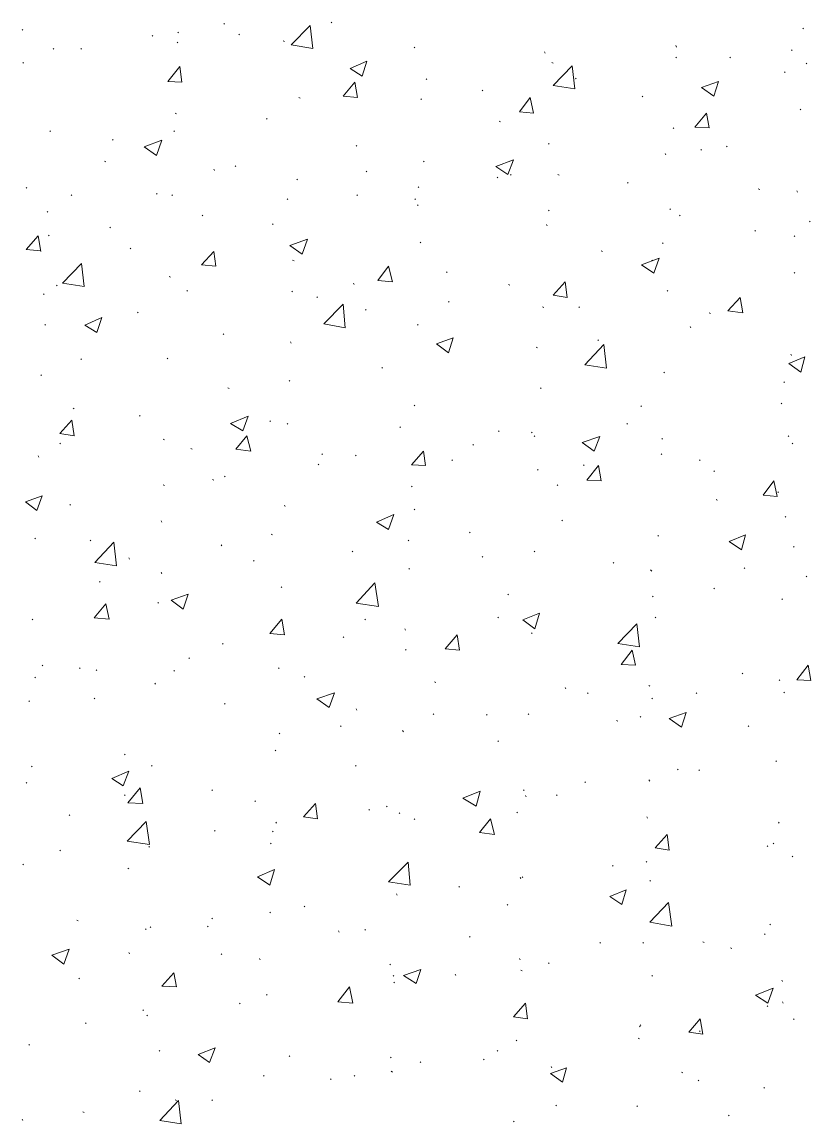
# Model space of a CAD drawing. Header units: millimetres. Extents: x 2928 to 3112, y 1220 to 1280.
# Drawn here: x 2951.34 to 2953.288, y 1247.495 to 1250.217 of the extents above; entities that cross this region are included whole.
import ezdxf

# ---------------------------------------------------------------- set-up
doc = ezdxf.new("R2010")
doc.units = ezdxf.units.MM

msp = doc.modelspace()

# ---------------------------------------------------------------- linework, layer by layer
at = {"color": 92, "linetype": 'Continuous', "lineweight": 13, "true_color": 0x00b800}
for points in [[(2952.1048, 1250.21542), (2952.10314, 1250.21708), (2952.10314, 1250.21708)], [(2951.34146, 1250.19708), (2951.33979, 1250.19875), (2951.33979, 1250.19875)], [(2951.72647, 1250.19042), (2951.7248, 1250.19208), (2951.7248, 1250.19208)], [(2951.8398, 1250.21208), (2951.83813, 1250.21375), (2951.83813, 1250.21375)], [(2952.0048, 1250.16041), (2952.05147, 1250.20875), (2952.05147, 1250.20875)], [(2952.05814, 1250.15208), (2952.05147, 1250.20875), (2952.05147, 1250.20875)], [(2953.26982, 1250.20042), (2953.26815, 1250.20208), (2953.26815, 1250.20208)], [(2951.66313, 1250.18208), (2951.66147, 1250.18375), (2951.66147, 1250.18375)], [(2951.7248, 1250.16542), (2951.72313, 1250.16708), (2951.72313, 1250.16708)], [(2951.87647, 1250.18542), (2951.8748, 1250.18708), (2951.8748, 1250.18708)], [(2951.98814, 1250.16875), (2951.9848, 1250.17042), (2951.9848, 1250.17042)], [(2951.41813, 1250.15041), (2951.41646, 1250.15208), (2951.41646, 1250.15208)], [(2951.48646, 1250.15041), (2951.4848, 1250.15208), (2951.4848, 1250.15208)], [(2952.0048, 1250.16041), (2952.05814, 1250.15208), (2952.05814, 1250.15208)], [(2952.30981, 1250.15375), (2952.30814, 1250.15541), (2952.30814, 1250.15541)], [(2952.63148, 1250.14041), (2952.62981, 1250.14375), (2952.62981, 1250.14375)], [(2952.95648, 1250.15541), (2952.95482, 1250.15875), (2952.95482, 1250.15875)], [(2953.24149, 1250.14708), (2953.23982, 1250.14875), (2953.23982, 1250.14875)], [(2951.34313, 1250.11541), (2951.34146, 1250.11708), (2951.34146, 1250.11708)], [(2951.6998, 1250.07041), (2951.7298, 1250.10708), (2951.7298, 1250.10708)], [(2951.7348, 1250.06875), (2951.7298, 1250.10708), (2951.7298, 1250.10708)], [(2952.14981, 1250.10208), (2952.19147, 1250.12041), (2952.19147, 1250.12041)], [(2952.17981, 1250.08375), (2952.19147, 1250.12041), (2952.19147, 1250.12041)], [(2952.65148, 1250.11541), (2952.64815, 1250.11708), (2952.64815, 1250.11708)], [(2952.65148, 1250.06041), (2952.69815, 1250.10875), (2952.69815, 1250.10875)], [(2952.70481, 1250.05208), (2952.69815, 1250.10875), (2952.69815, 1250.10875)], [(2952.95648, 1250.12875), (2952.95482, 1250.13041), (2952.95482, 1250.13041)], [(2953.08982, 1250.12875), (2953.08815, 1250.13041), (2953.08815, 1250.13041)], [(2953.27815, 1250.11375), (2953.27649, 1250.11541), (2953.27649, 1250.11541)], [(2952.14981, 1250.10208), (2952.17981, 1250.08375), (2952.17981, 1250.08375)], [(2953.22482, 1250.09208), (2953.22315, 1250.09375), (2953.22315, 1250.09375)], [(2951.6998, 1250.07041), (2951.7348, 1250.06875), (2951.7348, 1250.06875)], [(2952.13314, 1250.03375), (2952.16147, 1250.06875), (2952.16147, 1250.06875)], [(2952.16814, 1250.03041), (2952.16147, 1250.06875), (2952.16147, 1250.06875)], [(2952.33981, 1250.07541), (2952.33814, 1250.07708), (2952.33814, 1250.07708)], [(2952.65148, 1250.06041), (2952.70481, 1250.05208), (2952.70481, 1250.05208)], [(2952.70815, 1250.07708), (2952.70648, 1250.07875), (2952.70648, 1250.07875)], [(2953.01815, 1250.05541), (2953.05982, 1250.07041), (2953.05982, 1250.07041)], [(2953.01815, 1250.05541), (2953.04815, 1250.03375), (2953.04815, 1250.03375)], [(2953.04815, 1250.03375), (2953.05982, 1250.07041), (2953.05982, 1250.07041)], [(2952.02647, 1250.02875), (2952.02314, 1250.03041), (2952.02314, 1250.03041)], [(2952.13314, 1250.03375), (2952.16814, 1250.03041), (2952.16814, 1250.03041)], [(2952.32647, 1250.02541), (2952.32481, 1250.02708), (2952.32481, 1250.02708)], [(2952.47814, 1250.04708), (2952.47648, 1250.04875), (2952.47648, 1250.04875)], [(2952.56814, 1249.99541), (2952.59481, 1250.03041), (2952.59481, 1250.03041)], [(2952.60315, 1249.99208), (2952.59481, 1250.03041), (2952.59481, 1250.03041)], [(2952.87315, 1250.03208), (2952.87148, 1250.03375), (2952.87148, 1250.03375)], [(2953.26315, 1250.00041), (2953.26149, 1250.00208), (2953.26149, 1250.00208)], [(2951.72147, 1249.99041), (2951.71813, 1249.99208), (2951.71813, 1249.99208)], [(2951.9448, 1249.97708), (2951.94314, 1249.97875), (2951.94314, 1249.97875)], [(2952.52148, 1249.97041), (2952.51814, 1249.97208), (2952.51814, 1249.97208)], [(2952.56814, 1249.99541), (2952.60315, 1249.99208), (2952.60315, 1249.99208)], [(2953.00148, 1249.95708), (2953.02982, 1249.99208), (2953.02982, 1249.99208)], [(2953.03648, 1249.95541), (2953.02982, 1249.99208), (2953.02982, 1249.99208)], [(2951.40979, 1249.94708), (2951.40813, 1249.94875), (2951.40813, 1249.94875)], [(2951.71647, 1249.94708), (2951.7148, 1249.94875), (2951.7148, 1249.94875)], [(2952.94982, 1249.95375), (2952.94815, 1249.95541), (2952.94815, 1249.95541)], [(2953.00148, 1249.95708), (2953.03648, 1249.95541), (2953.03648, 1249.95541)], [(2951.5648, 1249.92541), (2951.56313, 1249.92708), (2951.56313, 1249.92708)], [(2951.64146, 1249.90874), (2951.6848, 1249.92541), (2951.6848, 1249.92541)], [(2951.67147, 1249.88708), (2951.6848, 1249.92541), (2951.6848, 1249.92541)], [(2952.64148, 1249.91541), (2952.63981, 1249.91708), (2952.63981, 1249.91708)], [(2951.64146, 1249.90874), (2951.67147, 1249.88708), (2951.67147, 1249.88708)], [(2952.16647, 1249.91041), (2952.16481, 1249.91208), (2952.16481, 1249.91208)], [(2952.92982, 1249.88874), (2952.92815, 1249.89208), (2952.92815, 1249.89208)], [(2953.01815, 1249.90041), (2953.01648, 1249.90208), (2953.01648, 1249.90208)], [(2953.08149, 1249.90874), (2953.07982, 1249.91041), (2953.07982, 1249.91041)], [(2951.54646, 1249.87208), (2951.54313, 1249.87374), (2951.54313, 1249.87374)], [(2951.86813, 1249.86041), (2951.86647, 1249.86208), (2951.86647, 1249.86208)], [(2952.33314, 1249.87208), (2952.33147, 1249.87374), (2952.33147, 1249.87374)], [(2952.50981, 1249.86041), (2952.55314, 1249.87708), (2952.55314, 1249.87708)], [(2952.53981, 1249.84041), (2952.55314, 1249.87708), (2952.55314, 1249.87708)], [(2951.8148, 1249.85041), (2951.81313, 1249.85374), (2951.81313, 1249.85374)], [(2952.19147, 1249.84708), (2952.18981, 1249.84874), (2952.18981, 1249.84874)], [(2952.50981, 1249.86041), (2952.53981, 1249.84041), (2952.53981, 1249.84041)], [(2952.54814, 1249.83874), (2952.54648, 1249.84041), (2952.54648, 1249.84041)], [(2952.66648, 1249.83874), (2952.66315, 1249.84041), (2952.66315, 1249.84041)], [(2951.35146, 1249.80708), (2951.34979, 1249.80874), (2951.34979, 1249.80874)], [(2952.0198, 1249.82708), (2952.01814, 1249.82874), (2952.01814, 1249.82874)], [(2952.31981, 1249.80874), (2952.31814, 1249.81041), (2952.31814, 1249.81041)], [(2952.51481, 1249.83208), (2952.51314, 1249.83374), (2952.51314, 1249.83374)], [(2952.83648, 1249.81874), (2952.83482, 1249.82041), (2952.83482, 1249.82041)], [(2951.46313, 1249.78874), (2951.46146, 1249.79041), (2951.46146, 1249.79041)], [(2951.67313, 1249.79208), (2951.67147, 1249.79374), (2951.67147, 1249.79374)], [(2951.71147, 1249.78874), (2951.7098, 1249.79041), (2951.7098, 1249.79041)], [(2951.99647, 1249.77874), (2951.9948, 1249.78041), (2951.9948, 1249.78041)], [(2952.16814, 1249.78874), (2952.16647, 1249.79041), (2952.16647, 1249.79041)], [(2952.31147, 1249.77874), (2952.30981, 1249.78041), (2952.30981, 1249.78041)], [(2953.16149, 1249.80374), (2953.15815, 1249.80541), (2953.15815, 1249.80541)], [(2953.25482, 1249.79708), (2953.25315, 1249.80041), (2953.25315, 1249.80041)], [(2952.31814, 1249.76374), (2952.31647, 1249.76541), (2952.31647, 1249.76541)], [(2952.94148, 1249.75374), (2952.93982, 1249.75541), (2952.93982, 1249.75541)], [(2951.40313, 1249.74708), (2951.40146, 1249.74874), (2951.40146, 1249.74874)], [(2951.78647, 1249.73874), (2951.7848, 1249.74041), (2951.7848, 1249.74041)], [(2952.64148, 1249.75041), (2952.63981, 1249.75208), (2952.63981, 1249.75208)], [(2952.96482, 1249.73874), (2952.96315, 1249.74041), (2952.96315, 1249.74041)], [(2951.55813, 1249.70874), (2951.55646, 1249.71041), (2951.55646, 1249.71041)], [(2951.9598, 1249.71708), (2951.95814, 1249.71874), (2951.95814, 1249.71874)], [(2952.63648, 1249.71374), (2952.63481, 1249.71708), (2952.63481, 1249.71708)], [(2953.15149, 1249.70041), (2953.14982, 1249.70208), (2953.14982, 1249.70208)], [(2953.28649, 1249.72374), (2953.28482, 1249.72541), (2953.28482, 1249.72541)], [(2951.34979, 1249.65541), (2951.37979, 1249.68874), (2951.37979, 1249.68874)], [(2951.38646, 1249.65041), (2951.37979, 1249.68874), (2951.37979, 1249.68874)], [(2951.40646, 1249.68874), (2951.40479, 1249.69041), (2951.40479, 1249.69041)], [(2952.00147, 1249.66541), (2952.0448, 1249.68041), (2952.0448, 1249.68041)], [(2952.03147, 1249.64374), (2952.0448, 1249.68041), (2952.0448, 1249.68041)], [(2952.32481, 1249.67207), (2952.32314, 1249.67374), (2952.32314, 1249.67374)], [(2952.92315, 1249.67041), (2952.92148, 1249.67207), (2952.92148, 1249.67207)], [(2953.24815, 1249.68707), (2953.24649, 1249.68874), (2953.24649, 1249.68874)], [(2951.34979, 1249.65541), (2951.38646, 1249.65207), (2951.38646, 1249.65207)], [(2951.60813, 1249.65707), (2951.60646, 1249.65874), (2951.60646, 1249.65874)], [(2951.78313, 1249.61707), (2951.81313, 1249.65041), (2951.81313, 1249.65041)], [(2951.81813, 1249.61374), (2951.81313, 1249.65041), (2951.81313, 1249.65041)], [(2952.00147, 1249.66541), (2952.03147, 1249.64374), (2952.03147, 1249.64374)], [(2952.77315, 1249.65041), (2952.76981, 1249.65207), (2952.76981, 1249.65207)], [(2951.4398, 1249.57207), (2951.48646, 1249.62041), (2951.48646, 1249.62041)], [(2951.49313, 1249.56374), (2951.48646, 1249.62041), (2951.48646, 1249.62041)], [(2951.78313, 1249.61707), (2951.81813, 1249.61374), (2951.81813, 1249.61374)], [(2952.01147, 1249.62707), (2952.00814, 1249.62874), (2952.00814, 1249.62874)], [(2952.86982, 1249.61707), (2952.91315, 1249.63374), (2952.91315, 1249.63374)], [(2952.86982, 1249.61707), (2952.89982, 1249.59707), (2952.89982, 1249.59707)], [(2952.89648, 1249.62707), (2952.89482, 1249.62874), (2952.89482, 1249.62874)], [(2952.89982, 1249.59707), (2952.91315, 1249.63374), (2952.91315, 1249.63374)], [(2952.21814, 1249.57874), (2952.24481, 1249.61374), (2952.24481, 1249.61374)], [(2952.25481, 1249.57541), (2952.24481, 1249.61374), (2952.24481, 1249.61374)], [(2952.38981, 1249.59874), (2952.38814, 1249.60041), (2952.38814, 1249.60041)], [(2953.24815, 1249.59707), (2953.24649, 1249.59874), (2953.24649, 1249.59874)], [(2951.42646, 1249.56541), (2951.42479, 1249.56707), (2951.42479, 1249.56707)], [(2951.4398, 1249.57207), (2951.49313, 1249.56374), (2951.49313, 1249.56374)], [(2951.70647, 1249.58707), (2951.70313, 1249.58874), (2951.70313, 1249.58874)], [(2952.15981, 1249.56874), (2952.15814, 1249.57207), (2952.15814, 1249.57207)], [(2952.21814, 1249.57874), (2952.25481, 1249.57541), (2952.25481, 1249.57541)], [(2952.54481, 1249.56707), (2952.54148, 1249.56874), (2952.54148, 1249.56874)], [(2952.65148, 1249.54207), (2952.68148, 1249.57541), (2952.68148, 1249.57541)], [(2952.68648, 1249.53707), (2952.68148, 1249.57541), (2952.68148, 1249.57541)], [(2951.39479, 1249.54374), (2951.39313, 1249.54541), (2951.39313, 1249.54541)], [(2951.74813, 1249.55207), (2951.74647, 1249.55374), (2951.74647, 1249.55374)], [(2952.00814, 1249.55041), (2952.00647, 1249.55207), (2952.00647, 1249.55207)], [(2952.0698, 1249.53707), (2952.06814, 1249.53874), (2952.06814, 1249.53874)], [(2952.65148, 1249.54207), (2952.68648, 1249.53707), (2952.68648, 1249.53707)], [(2952.93482, 1249.55207), (2952.93315, 1249.55374), (2952.93315, 1249.55374)], [(2953.08315, 1249.50374), (2953.11315, 1249.53707), (2953.11315, 1249.53707)], [(2953.11982, 1249.49874), (2953.11315, 1249.53707), (2953.11315, 1249.53707)], [(2952.0848, 1249.47207), (2952.13314, 1249.52041), (2952.13314, 1249.52041)], [(2952.13814, 1249.46207), (2952.13314, 1249.52041), (2952.13314, 1249.52041)], [(2952.39481, 1249.52541), (2952.39314, 1249.52707), (2952.39314, 1249.52707)], [(2952.62815, 1249.51207), (2952.62481, 1249.51374), (2952.62481, 1249.51374)], [(2952.71648, 1249.51207), (2952.71481, 1249.51374), (2952.71481, 1249.51374)], [(2951.4948, 1249.46874), (2951.53646, 1249.48707), (2951.53646, 1249.48707)], [(2951.5248, 1249.4504), (2951.53646, 1249.48707), (2951.53646, 1249.48707)], [(2951.62646, 1249.49874), (2951.6248, 1249.50041), (2951.6248, 1249.50041)], [(2952.18981, 1249.50541), (2952.18814, 1249.50707), (2952.18814, 1249.50707)], [(2953.03982, 1249.49707), (2953.03648, 1249.49874), (2953.03648, 1249.49874)], [(2953.08315, 1249.50374), (2953.11982, 1249.49874), (2953.11982, 1249.49874)], [(2951.39813, 1249.46874), (2951.39646, 1249.47041), (2951.39646, 1249.47041)], [(2951.4948, 1249.46874), (2951.5248, 1249.4504), (2951.5248, 1249.4504)], [(2952.0848, 1249.47207), (2952.13814, 1249.46207), (2952.13814, 1249.46207)], [(2952.31814, 1249.46874), (2952.31647, 1249.47041), (2952.31647, 1249.47041)], [(2952.99148, 1249.46207), (2952.98982, 1249.46541), (2952.98982, 1249.46541)], [(2951.83813, 1249.4454), (2951.83647, 1249.44707), (2951.83647, 1249.44707)], [(2952.0048, 1249.42374), (2952.00314, 1249.42707), (2952.00314, 1249.42707)], [(2952.36314, 1249.42207), (2952.40481, 1249.43707), (2952.40481, 1249.43707)], [(2952.39314, 1249.4004), (2952.40481, 1249.43707), (2952.40481, 1249.43707)], [(2952.76315, 1249.4304), (2952.76148, 1249.43207), (2952.76148, 1249.43207)], [(2952.36314, 1249.42207), (2952.39314, 1249.4004), (2952.39314, 1249.4004)], [(2952.61315, 1249.41207), (2952.60981, 1249.41374), (2952.60981, 1249.41374)], [(2952.72981, 1249.3704), (2952.77648, 1249.4204), (2952.77648, 1249.4204)], [(2952.78315, 1249.36207), (2952.77648, 1249.4204), (2952.77648, 1249.4204)], [(2951.48646, 1249.38374), (2951.4848, 1249.3854), (2951.4848, 1249.3854)], [(2951.6998, 1249.3854), (2951.69813, 1249.38707), (2951.69813, 1249.38707)], [(2953.23315, 1249.37374), (2953.27315, 1249.3904), (2953.27315, 1249.3904)], [(2953.23315, 1249.37374), (2953.26315, 1249.35207), (2953.26315, 1249.35207)], [(2953.23982, 1249.39374), (2953.23815, 1249.39707), (2953.23815, 1249.39707)], [(2953.26315, 1249.35207), (2953.27315, 1249.3904), (2953.27315, 1249.3904)], [(2951.38813, 1249.34374), (2951.38646, 1249.3454), (2951.38646, 1249.3454)], [(2952.22981, 1249.36207), (2952.22814, 1249.36374), (2952.22814, 1249.36374)], [(2952.72981, 1249.3704), (2952.78315, 1249.36207), (2952.78315, 1249.36207)], [(2952.92648, 1249.3504), (2952.92482, 1249.35207), (2952.92482, 1249.35207)], [(2952.00147, 1249.3304), (2951.9998, 1249.33207), (2951.9998, 1249.33207)], [(2953.22315, 1249.32707), (2953.22149, 1249.32874), (2953.22149, 1249.32874)], [(2951.85147, 1249.31207), (2951.84813, 1249.31374), (2951.84813, 1249.31374)], [(2952.62148, 1249.31207), (2952.61981, 1249.31374), (2952.61981, 1249.31374)], [(2951.46813, 1249.26207), (2951.46646, 1249.26374), (2951.46646, 1249.26374)], [(2952.30981, 1249.26874), (2952.30814, 1249.2704), (2952.30814, 1249.2704)], [(2952.86982, 1249.26707), (2952.86815, 1249.26874), (2952.86815, 1249.26874)], [(2953.21649, 1249.27374), (2953.21482, 1249.2754), (2953.21482, 1249.2754)], [(2951.63146, 1249.24374), (2951.6298, 1249.2454), (2951.6298, 1249.2454)], [(2951.8548, 1249.2254), (2951.89814, 1249.24374), (2951.89814, 1249.24374)], [(2951.8848, 1249.20707), (2951.89814, 1249.24374), (2951.89814, 1249.24374)], [(2951.43313, 1249.2004), (2951.46313, 1249.23374), (2951.46313, 1249.23374)], [(2951.46813, 1249.1954), (2951.46313, 1249.23374), (2951.46313, 1249.23374)], [(2951.8548, 1249.2254), (2951.8848, 1249.20707), (2951.8848, 1249.20707)], [(2951.95314, 1249.2304), (2951.95147, 1249.23207), (2951.95147, 1249.23207)], [(2951.99647, 1249.22373), (2951.9948, 1249.2254), (2951.9948, 1249.2254)], [(2952.27481, 1249.2154), (2952.27314, 1249.21707), (2952.27314, 1249.21707)], [(2952.83482, 1249.22373), (2952.83315, 1249.2254), (2952.83315, 1249.2254)], [(2951.43313, 1249.2004), (2951.46813, 1249.1954), (2951.46813, 1249.1954)], [(2951.69147, 1249.1854), (2951.68813, 1249.18707), (2951.68813, 1249.18707)], [(2951.86813, 1249.16207), (2951.8948, 1249.1954), (2951.8948, 1249.1954)], [(2951.9048, 1249.15707), (2951.8948, 1249.1954), (2951.8948, 1249.1954)], [(2952.51814, 1249.2054), (2952.51648, 1249.20707), (2952.51648, 1249.20707)], [(2952.59981, 1249.20207), (2952.59815, 1249.20373), (2952.59815, 1249.20373)], [(2952.60648, 1249.19373), (2952.60481, 1249.1954), (2952.60481, 1249.1954)], [(2952.72315, 1249.17873), (2952.76648, 1249.19373), (2952.76648, 1249.19373)], [(2952.75315, 1249.15707), (2952.76648, 1249.19373), (2952.76648, 1249.19373)], [(2952.92148, 1249.18707), (2952.91982, 1249.18873), (2952.91982, 1249.18873)], [(2953.23315, 1249.19373), (2953.23149, 1249.1954), (2953.23149, 1249.1954)], [(2951.4348, 1249.1754), (2951.43313, 1249.17707), (2951.43313, 1249.17707)], [(2951.7598, 1249.16207), (2951.75647, 1249.16373), (2951.75647, 1249.16373)], [(2951.86813, 1249.16207), (2951.9048, 1249.15707), (2951.9048, 1249.15707)], [(2952.30147, 1249.12373), (2952.33147, 1249.15707), (2952.33147, 1249.15707)], [(2952.33647, 1249.12207), (2952.33147, 1249.15707), (2952.33147, 1249.15707)], [(2952.45481, 1249.17207), (2952.45314, 1249.17373), (2952.45314, 1249.17373)], [(2952.72315, 1249.17873), (2952.75315, 1249.15707), (2952.75315, 1249.15707)], [(2953.24315, 1249.1754), (2953.24149, 1249.17707), (2953.24149, 1249.17707)], [(2951.38146, 1249.14207), (2951.37979, 1249.1454), (2951.37979, 1249.1454)], [(2952.08147, 1249.14873), (2952.0798, 1249.1504), (2952.0798, 1249.1504)], [(2952.16481, 1249.1454), (2952.16314, 1249.14707), (2952.16314, 1249.14707)], [(2952.40314, 1249.13373), (2952.40148, 1249.1354), (2952.40148, 1249.1354)], [(2952.91982, 1249.14873), (2952.91815, 1249.1504), (2952.91815, 1249.1504)], [(2953.01482, 1249.13373), (2953.01315, 1249.1354), (2953.01315, 1249.1354)], [(2952.07314, 1249.12373), (2952.07147, 1249.1254), (2952.07147, 1249.1254)], [(2952.30147, 1249.12373), (2952.33647, 1249.12207), (2952.33647, 1249.12207)], [(2952.61481, 1249.1104), (2952.61315, 1249.11207), (2952.61315, 1249.11207)], [(2952.72815, 1249.12207), (2952.72648, 1249.12373), (2952.72648, 1249.12373)], [(2952.73481, 1249.0854), (2952.76315, 1249.12207), (2952.76315, 1249.12207)], [(2952.76981, 1249.08373), (2952.76315, 1249.12207), (2952.76315, 1249.12207)], [(2953.04982, 1249.10707), (2953.04815, 1249.10873), (2953.04815, 1249.10873)], [(2951.69147, 1249.07207), (2951.68813, 1249.07373), (2951.68813, 1249.07373)], [(2951.81313, 1249.0854), (2951.8098, 1249.08707), (2951.8098, 1249.08707)], [(2951.84147, 1249.09373), (2951.8398, 1249.0954), (2951.8398, 1249.0954)], [(2952.66315, 1249.07207), (2952.66148, 1249.07373), (2952.66148, 1249.07373)], [(2952.73481, 1249.0854), (2952.76981, 1249.08373), (2952.76981, 1249.08373)], [(2953.16982, 1249.04873), (2953.19649, 1249.08373), (2953.19649, 1249.08373)], [(2953.20482, 1249.0454), (2953.19649, 1249.08373), (2953.19649, 1249.08373)], [(2951.34813, 1249.03207), (2951.38979, 1249.04707), (2951.38979, 1249.04707)], [(2951.37646, 1249.0104), (2951.38979, 1249.04707), (2951.38979, 1249.04707)], [(2952.30314, 1249.06873), (2952.30147, 1249.0704), (2952.30147, 1249.0704)], [(2953.16982, 1249.04873), (2953.20482, 1249.0454), (2953.20482, 1249.0454)], [(2953.20815, 1249.0554), (2953.20649, 1249.05707), (2953.20649, 1249.05707)], [(2951.34813, 1249.03207), (2951.37646, 1249.0104), (2951.37646, 1249.0104)], [(2951.4598, 1249.02373), (2951.45813, 1249.0254), (2951.45813, 1249.0254)], [(2951.9898, 1249.0204), (2951.98814, 1249.02373), (2951.98814, 1249.02373)], [(2953.05648, 1249.0354), (2953.05482, 1249.03873), (2953.05482, 1249.03873)], [(2952.21481, 1248.98206), (2952.25814, 1249.0004), (2952.25814, 1249.0004)], [(2952.24481, 1248.96373), (2952.25814, 1249.0004), (2952.25814, 1249.0004)], [(2952.30981, 1249.01207), (2952.30814, 1249.01373), (2952.30814, 1249.01373)], [(2953.22649, 1248.99373), (2953.22482, 1248.9954), (2953.22482, 1248.9954)], [(2951.6848, 1248.98206), (2951.68313, 1248.9854), (2951.68313, 1248.9854)], [(2952.21481, 1248.98206), (2952.24481, 1248.96373), (2952.24481, 1248.96373)], [(2952.67481, 1248.9854), (2952.67315, 1248.98706), (2952.67315, 1248.98706)], [(2951.37313, 1248.9404), (2951.37146, 1248.94206), (2951.37146, 1248.94206)], [(2951.5098, 1248.9354), (2951.50813, 1248.93706), (2951.50813, 1248.93706)], [(2951.95814, 1248.9504), (2951.9548, 1248.95206), (2951.9548, 1248.95206)], [(2952.29481, 1248.9354), (2952.29314, 1248.93706), (2952.29314, 1248.93706)], [(2952.44648, 1248.9554), (2952.44481, 1248.95706), (2952.44481, 1248.95706)], [(2952.91148, 1248.94706), (2952.90982, 1248.94873), (2952.90982, 1248.94873)], [(2953.08649, 1248.93373), (2953.12649, 1248.9504), (2953.12649, 1248.9504)], [(2953.11649, 1248.91373), (2953.12649, 1248.9504), (2953.12649, 1248.9504)], [(2951.5198, 1248.88206), (2951.56646, 1248.93206), (2951.56646, 1248.93206)], [(2951.57313, 1248.87373), (2951.56646, 1248.93206), (2951.56646, 1248.93206)], [(2951.83313, 1248.92373), (2951.83147, 1248.9254), (2951.83147, 1248.9254)], [(2952.15647, 1248.90873), (2952.15481, 1248.9104), (2952.15481, 1248.9104)], [(2952.60648, 1248.90873), (2952.60481, 1248.9104), (2952.60481, 1248.9104)], [(2953.08649, 1248.93373), (2953.11649, 1248.91373), (2953.11649, 1248.91373)], [(2953.24649, 1248.9204), (2953.24482, 1248.92206), (2953.24482, 1248.92206)], [(2951.5198, 1248.88206), (2951.57313, 1248.87373), (2951.57313, 1248.87373)], [(2951.6048, 1248.8904), (2951.60313, 1248.89373), (2951.60313, 1248.89373)], [(2951.91314, 1248.8854), (2951.91147, 1248.88706), (2951.91147, 1248.88706)], [(2952.47814, 1248.8954), (2952.47648, 1248.89706), (2952.47648, 1248.89706)], [(2952.80148, 1248.8804), (2952.79981, 1248.88206), (2952.79981, 1248.88206)], [(2951.6848, 1248.8554), (2951.68313, 1248.85706), (2951.68313, 1248.85706)], [(2952.29647, 1248.8654), (2952.29481, 1248.86706), (2952.29481, 1248.86706)], [(2952.89482, 1248.8604), (2952.89148, 1248.86373), (2952.89148, 1248.86373)], [(2953.12482, 1248.86706), (2953.12315, 1248.86873), (2953.12315, 1248.86873)], [(2951.53313, 1248.83373), (2951.53146, 1248.8354), (2951.53146, 1248.8354)], [(2952.16481, 1248.78206), (2952.21147, 1248.83206), (2952.21147, 1248.83206)], [(2952.21981, 1248.77373), (2952.21147, 1248.83206), (2952.21147, 1248.83206)], [(2953.27815, 1248.84706), (2953.27649, 1248.84873), (2953.27649, 1248.84873)], [(2951.70813, 1248.78873), (2951.7498, 1248.80373), (2951.7498, 1248.80373)], [(2951.73813, 1248.76706), (2951.7498, 1248.80373), (2951.7498, 1248.80373)], [(2951.98147, 1248.8204), (2951.9798, 1248.82206), (2951.9798, 1248.82206)], [(2952.54148, 1248.80206), (2952.53981, 1248.80373), (2952.53981, 1248.80373)], [(2953.04982, 1248.81706), (2953.04815, 1248.81873), (2953.04815, 1248.81873)], [(2951.51813, 1248.74539), (2951.54646, 1248.7804), (2951.54646, 1248.7804)], [(2951.5548, 1248.74206), (2951.54646, 1248.7804), (2951.54646, 1248.7804)], [(2951.67647, 1248.78206), (2951.6748, 1248.78373), (2951.6748, 1248.78373)], [(2951.70813, 1248.78873), (2951.73813, 1248.76706), (2951.73813, 1248.76706)], [(2952.16481, 1248.78206), (2952.21981, 1248.77373), (2952.21981, 1248.77373)], [(2952.89815, 1248.79706), (2952.89648, 1248.79873), (2952.89648, 1248.79873)], [(2953.21815, 1248.7904), (2953.21649, 1248.79206), (2953.21649, 1248.79206)], [(2952.51648, 1248.74539), (2952.51481, 1248.74706), (2952.51481, 1248.74706)], [(2952.57648, 1248.74039), (2952.61815, 1248.75706), (2952.61815, 1248.75706)], [(2952.60648, 1248.71873), (2952.61815, 1248.75706), (2952.61815, 1248.75706)], [(2952.90482, 1248.74539), (2952.90315, 1248.74706), (2952.90315, 1248.74706)], [(2951.36646, 1248.74039), (2951.36479, 1248.74206), (2951.36479, 1248.74206)], [(2951.51813, 1248.74539), (2951.5548, 1248.74206), (2951.5548, 1248.74206)], [(2951.95147, 1248.70706), (2951.98147, 1248.74206), (2951.98147, 1248.74206)], [(2951.98814, 1248.70373), (2951.98147, 1248.74206), (2951.98147, 1248.74206)], [(2952.18814, 1248.74039), (2952.18647, 1248.74206), (2952.18647, 1248.74206)], [(2952.28647, 1248.71539), (2952.28481, 1248.71873), (2952.28481, 1248.71873)], [(2952.57648, 1248.74039), (2952.60648, 1248.71873), (2952.60648, 1248.71873)], [(2952.81148, 1248.68206), (2952.85815, 1248.73039), (2952.85815, 1248.73039)], [(2952.86482, 1248.67373), (2952.85815, 1248.73039), (2952.85815, 1248.73039)], [(2951.95147, 1248.70706), (2951.98814, 1248.70373), (2951.98814, 1248.70373)], [(2952.13481, 1248.69706), (2952.13314, 1248.69873), (2952.13314, 1248.69873)], [(2952.38481, 1248.66873), (2952.41481, 1248.70373), (2952.41481, 1248.70373)], [(2952.41981, 1248.66539), (2952.41481, 1248.70373), (2952.41481, 1248.70373)], [(2952.59981, 1248.70706), (2952.59815, 1248.70873), (2952.59815, 1248.70873)], [(2951.83647, 1248.68039), (2951.8348, 1248.68206), (2951.8348, 1248.68206)], [(2952.28814, 1248.66539), (2952.28647, 1248.66706), (2952.28647, 1248.66706)], [(2952.38481, 1248.66873), (2952.41981, 1248.66539), (2952.41981, 1248.66539)], [(2952.81148, 1248.68206), (2952.86482, 1248.67373), (2952.86482, 1248.67373)], [(2952.81981, 1248.63039), (2952.84648, 1248.66539), (2952.84648, 1248.66539)], [(2952.85482, 1248.62873), (2952.84648, 1248.66539), (2952.84648, 1248.66539)], [(2951.75313, 1248.64539), (2951.75147, 1248.64706), (2951.75147, 1248.64706)], [(2951.39146, 1248.62706), (2951.38979, 1248.62873), (2951.38979, 1248.62873)], [(2951.48313, 1248.62039), (2951.48146, 1248.62206), (2951.48146, 1248.62206)], [(2951.5248, 1248.61539), (2951.52313, 1248.61706), (2951.52313, 1248.61706)], [(2951.71647, 1248.61373), (2951.7148, 1248.61539), (2951.7148, 1248.61539)], [(2951.9748, 1248.62039), (2951.97314, 1248.62206), (2951.97314, 1248.62206)], [(2952.81981, 1248.63039), (2952.85482, 1248.62873), (2952.85482, 1248.62873)], [(2953.25315, 1248.59206), (2953.28149, 1248.62873), (2953.28149, 1248.62873)], [(2953.28815, 1248.59039), (2953.28149, 1248.62873), (2953.28149, 1248.62873)], [(2951.37313, 1248.59706), (2951.37146, 1248.59873), (2951.37146, 1248.59873)], [(2951.6698, 1248.58206), (2951.66813, 1248.58373), (2951.66813, 1248.58373)], [(2952.03814, 1248.59873), (2952.03647, 1248.60039), (2952.03647, 1248.60039)], [(2952.36148, 1248.58539), (2952.35814, 1248.58706), (2952.35814, 1248.58706)], [(2953.11982, 1248.60706), (2953.11815, 1248.60873), (2953.11815, 1248.60873)], [(2953.21149, 1248.59039), (2953.20982, 1248.59206), (2953.20982, 1248.59206)], [(2953.25315, 1248.59206), (2953.28815, 1248.59039), (2953.28815, 1248.59039)], [(2952.06814, 1248.54539), (2952.11147, 1248.56039), (2952.11147, 1248.56039)], [(2952.09814, 1248.52372), (2952.11147, 1248.56039), (2952.11147, 1248.56039)], [(2952.68315, 1248.57039), (2952.68148, 1248.57373), (2952.68148, 1248.57373)], [(2952.73815, 1248.55873), (2952.73648, 1248.56039), (2952.73648, 1248.56039)], [(2952.88982, 1248.57706), (2952.88815, 1248.57873), (2952.88815, 1248.57873)], [(2953.00648, 1248.55873), (2953.00482, 1248.56039), (2953.00482, 1248.56039)], [(2953.22315, 1248.56039), (2953.22149, 1248.56206), (2953.22149, 1248.56206)], [(2951.35813, 1248.53873), (2951.35646, 1248.54039), (2951.35646, 1248.54039)], [(2951.5198, 1248.54539), (2951.51813, 1248.54706), (2951.51813, 1248.54706)], [(2951.84147, 1248.53206), (2951.8398, 1248.53373), (2951.8398, 1248.53373)], [(2952.06814, 1248.54539), (2952.09814, 1248.52372), (2952.09814, 1248.52372)], [(2952.89648, 1248.54539), (2952.89482, 1248.54706), (2952.89482, 1248.54706)], [(2952.16647, 1248.51706), (2952.16481, 1248.52039), (2952.16481, 1248.52039)], [(2952.35647, 1248.50706), (2952.35481, 1248.50872), (2952.35481, 1248.50872)], [(2952.48814, 1248.50539), (2952.48648, 1248.50706), (2952.48648, 1248.50706)], [(2952.59148, 1248.50706), (2952.58981, 1248.50872), (2952.58981, 1248.50872)], [(2952.86815, 1248.50039), (2952.86648, 1248.50206), (2952.86648, 1248.50206)], [(2952.93815, 1248.49706), (2952.97982, 1248.51206), (2952.97982, 1248.51206)], [(2952.96815, 1248.47539), (2952.97982, 1248.51206), (2952.97982, 1248.51206)], [(2952.12814, 1248.47706), (2952.12647, 1248.47872), (2952.12647, 1248.47872)], [(2952.81148, 1248.49039), (2952.80815, 1248.49206), (2952.80815, 1248.49206)], [(2952.93815, 1248.49706), (2952.96815, 1248.47539), (2952.96815, 1248.47539)], [(2953.13482, 1248.47706), (2953.13315, 1248.47872), (2953.13315, 1248.47872)], [(2951.97647, 1248.45872), (2951.9748, 1248.46039), (2951.9748, 1248.46039)], [(2952.28147, 1248.46372), (2952.27981, 1248.46706), (2952.27981, 1248.46706)], [(2952.51648, 1248.44039), (2952.51481, 1248.44206), (2952.51481, 1248.44206)], [(2951.5948, 1248.40706), (2951.59313, 1248.40872), (2951.59313, 1248.40872)], [(2951.96647, 1248.41706), (2951.9648, 1248.41872), (2951.9648, 1248.41872)], [(2953.20315, 1248.39039), (2953.20149, 1248.39206), (2953.20149, 1248.39206)], [(2951.36479, 1248.37706), (2951.36313, 1248.37872), (2951.36313, 1248.37872)], [(2951.56146, 1248.34872), (2951.60313, 1248.36706), (2951.60313, 1248.36706)], [(2951.5898, 1248.33039), (2951.60313, 1248.36706), (2951.60313, 1248.36706)], [(2951.66147, 1248.37872), (2951.6598, 1248.38039), (2951.6598, 1248.38039)], [(2952.16481, 1248.37872), (2952.16314, 1248.38039), (2952.16314, 1248.38039)], [(2952.95982, 1248.37039), (2952.95815, 1248.37206), (2952.95815, 1248.37206)], [(2953.01315, 1248.36872), (2953.01148, 1248.37039), (2953.01148, 1248.37039)], [(2951.35146, 1248.33706), (2951.34979, 1248.33872), (2951.34979, 1248.33872)], [(2951.56146, 1248.34872), (2951.5898, 1248.33039), (2951.5898, 1248.33039)], [(2952.73148, 1248.33872), (2952.72981, 1248.34039), (2952.72981, 1248.34039)], [(2952.88982, 1248.34206), (2952.88815, 1248.34539), (2952.88815, 1248.34539)], [(2951.60146, 1248.28872), (2951.63146, 1248.32539), (2951.63146, 1248.32539)], [(2951.63813, 1248.28705), (2951.63146, 1248.32539), (2951.63146, 1248.32539)], [(2951.8098, 1248.31872), (2951.80813, 1248.32039), (2951.80813, 1248.32039)], [(2952.42814, 1248.30039), (2952.47148, 1248.31706), (2952.47148, 1248.31706)], [(2952.46148, 1248.28039), (2952.47148, 1248.31706), (2952.47148, 1248.31706)], [(2952.57981, 1248.31872), (2952.57814, 1248.32039), (2952.57814, 1248.32039)], [(2951.5948, 1248.30706), (2951.59313, 1248.30872), (2951.59313, 1248.30872)], [(2951.60146, 1248.28872), (2951.63813, 1248.28705), (2951.63813, 1248.28705)], [(2951.91647, 1248.29205), (2951.9148, 1248.29372), (2951.9148, 1248.29372)], [(2952.0348, 1248.25372), (2952.0648, 1248.28705), (2952.0648, 1248.28705)], [(2952.0698, 1248.24872), (2952.0648, 1248.28705), (2952.0648, 1248.28705)], [(2952.42814, 1248.30039), (2952.46148, 1248.28039), (2952.46148, 1248.28039)], [(2952.58481, 1248.30372), (2952.58314, 1248.30706), (2952.58314, 1248.30706)], [(2952.66148, 1248.30706), (2952.65981, 1248.30872), (2952.65981, 1248.30872)], [(2951.45813, 1248.25705), (2951.45646, 1248.25872), (2951.45646, 1248.25872)], [(2952.19814, 1248.27039), (2952.19647, 1248.27205), (2952.19647, 1248.27205)], [(2952.24147, 1248.27872), (2952.23981, 1248.28039), (2952.23981, 1248.28039)], [(2952.27314, 1248.26205), (2952.27147, 1248.26372), (2952.27147, 1248.26372)], [(2952.56314, 1248.26372), (2952.56148, 1248.26539), (2952.56148, 1248.26539)], [(2951.5998, 1248.19372), (2951.64646, 1248.24205), (2951.64646, 1248.24205)], [(2951.6548, 1248.18539), (2951.64646, 1248.24205), (2951.64646, 1248.24205)], [(2951.96814, 1248.23872), (2951.96647, 1248.24039), (2951.96647, 1248.24039)], [(2952.0348, 1248.25372), (2952.0698, 1248.24872), (2952.0698, 1248.24872)], [(2952.30981, 1248.24705), (2952.30814, 1248.24872), (2952.30814, 1248.24872)], [(2952.46981, 1248.21539), (2952.49648, 1248.24872), (2952.49648, 1248.24872)], [(2952.50648, 1248.21039), (2952.49648, 1248.24872), (2952.49648, 1248.24872)], [(2952.88482, 1248.25039), (2952.88315, 1248.25372), (2952.88315, 1248.25372)], [(2953.20982, 1248.23872), (2953.20815, 1248.24039), (2953.20815, 1248.24039)], [(2951.81647, 1248.21872), (2951.8148, 1248.22039), (2951.8148, 1248.22039)], [(2951.9598, 1248.21705), (2951.95814, 1248.21872), (2951.95814, 1248.21872)], [(2952.46981, 1248.21539), (2952.50648, 1248.21039), (2952.50648, 1248.21039)], [(2952.90315, 1248.17705), (2952.93315, 1248.21039), (2952.93315, 1248.21039)], [(2952.93815, 1248.17205), (2952.93315, 1248.21039), (2952.93315, 1248.21039)], [(2951.5998, 1248.19372), (2951.6548, 1248.18539), (2951.6548, 1248.18539)], [(2951.6548, 1248.17872), (2951.65313, 1248.18039), (2951.65313, 1248.18039)], [(2951.9548, 1248.18705), (2951.95314, 1248.18872), (2951.95314, 1248.18872)], [(2952.90315, 1248.17705), (2952.93815, 1248.17205), (2952.93815, 1248.17205)], [(2953.18149, 1248.18039), (2953.17982, 1248.18205), (2953.17982, 1248.18205)], [(2953.19649, 1248.18705), (2953.19482, 1248.18872), (2953.19482, 1248.18872)], [(2951.4348, 1248.17039), (2951.43313, 1248.17205), (2951.43313, 1248.17205)], [(2953.24315, 1248.15539), (2953.24149, 1248.15705), (2953.24149, 1248.15705)], [(2951.34313, 1248.13539), (2951.34146, 1248.13705), (2951.34146, 1248.13705)], [(2951.60313, 1248.12539), (2951.60146, 1248.12705), (2951.60146, 1248.12705)], [(2951.92147, 1248.10539), (2951.96314, 1248.12372), (2951.96314, 1248.12372)], [(2951.95147, 1248.08539), (2951.96314, 1248.12372), (2951.96314, 1248.12372)], [(2952.24481, 1248.09372), (2952.29314, 1248.14205), (2952.29314, 1248.14205)], [(2952.29814, 1248.08539), (2952.29314, 1248.14205), (2952.29314, 1248.14205)], [(2952.79981, 1248.13205), (2952.79815, 1248.13372), (2952.79815, 1248.13372)], [(2952.88315, 1248.14205), (2952.88148, 1248.14372), (2952.88148, 1248.14372)], [(2951.92147, 1248.10539), (2951.95147, 1248.08539), (2951.95147, 1248.08539)], [(2952.24481, 1248.09372), (2952.29814, 1248.08539), (2952.29814, 1248.08539)], [(2952.57148, 1248.10205), (2952.56981, 1248.10372), (2952.56981, 1248.10372)], [(2952.57648, 1248.10372), (2952.57481, 1248.10539), (2952.57481, 1248.10539)], [(2952.89148, 1248.09539), (2952.88982, 1248.09705), (2952.88982, 1248.09705)], [(2952.41981, 1248.08039), (2952.41814, 1248.08205), (2952.41814, 1248.08205)], [(2952.79148, 1248.05705), (2952.83148, 1248.07372), (2952.83148, 1248.07372)], [(2952.82148, 1248.03705), (2952.83148, 1248.07372), (2952.83148, 1248.07372)], [(2952.26647, 1248.06038), (2952.26481, 1248.06372), (2952.26481, 1248.06372)], [(2952.79148, 1248.05705), (2952.82148, 1248.03705), (2952.82148, 1248.03705)], [(2952.88982, 1247.99372), (2952.93648, 1248.04205), (2952.93648, 1248.04205)], [(2952.94482, 1247.98372), (2952.93648, 1248.04205), (2952.93648, 1248.04205)], [(2951.95314, 1248.01705), (2951.95147, 1248.01872), (2951.95147, 1248.01872)], [(2952.03814, 1248.03205), (2952.03647, 1248.03372), (2952.03647, 1248.03372)], [(2952.53981, 1248.03538), (2952.53814, 1248.03705), (2952.53814, 1248.03705)], [(2951.47813, 1247.99705), (2951.4748, 1247.99872), (2951.4748, 1247.99872)], [(2951.7998, 1247.98205), (2951.79813, 1247.98372), (2951.79813, 1247.98372)], [(2951.8098, 1248.00205), (2951.80813, 1248.00372), (2951.80813, 1248.00372)], [(2952.88982, 1247.99372), (2952.94482, 1247.98372), (2952.94482, 1247.98372)], [(2953.18815, 1247.98705), (2953.18649, 1247.98872), (2953.18649, 1247.98872)], [(2951.64646, 1247.97538), (2951.6448, 1247.97705), (2951.6448, 1247.97705)], [(2951.65813, 1247.98038), (2951.65646, 1247.98205), (2951.65646, 1247.98205)], [(2952.12314, 1247.96872), (2952.12147, 1247.97205), (2952.12147, 1247.97205)], [(2952.18814, 1247.97372), (2952.18647, 1247.97538), (2952.18647, 1247.97538)], [(2952.44648, 1247.95705), (2952.44481, 1247.95872), (2952.44481, 1247.95872)], [(2953.17482, 1247.96372), (2953.17315, 1247.96538), (2953.17315, 1247.96538)], [(2952.76815, 1247.94205), (2952.76648, 1247.94372), (2952.76648, 1247.94372)], [(2952.87482, 1247.94205), (2952.87315, 1247.94372), (2952.87315, 1247.94372)], [(2953.02482, 1247.94372), (2953.02148, 1247.94538), (2953.02148, 1247.94538)], [(2953.09315, 1247.92872), (2953.08982, 1247.93038), (2953.08982, 1247.93038)], [(2951.41313, 1247.91205), (2951.45646, 1247.92705), (2951.45646, 1247.92705)], [(2951.41313, 1247.91205), (2951.44313, 1247.89038), (2951.44313, 1247.89038)], [(2951.44313, 1247.89038), (2951.45646, 1247.92705), (2951.45646, 1247.92705)], [(2951.6048, 1247.91538), (2951.60313, 1247.91872), (2951.60313, 1247.91872)], [(2951.83313, 1247.91372), (2951.83147, 1247.91538), (2951.83147, 1247.91538)], [(2951.92814, 1247.90038), (2951.92647, 1247.90372), (2951.92647, 1247.90372)], [(2952.56981, 1247.90038), (2952.56814, 1247.90372), (2952.56814, 1247.90372)], [(2952.24981, 1247.88872), (2952.24814, 1247.89038), (2952.24814, 1247.89038)], [(2952.28147, 1247.86205), (2952.32481, 1247.87705), (2952.32481, 1247.87705)], [(2952.31314, 1247.84205), (2952.32481, 1247.87705), (2952.32481, 1247.87705)], [(2952.57481, 1247.87372), (2952.57148, 1247.87538), (2952.57148, 1247.87538)], [(2952.64148, 1247.89205), (2952.63981, 1247.89372), (2952.63981, 1247.89372)], [(2951.48146, 1247.85372), (2951.4798, 1247.85538), (2951.4798, 1247.85538)], [(2951.6848, 1247.83538), (2951.7148, 1247.86872), (2951.7148, 1247.86872)], [(2951.72147, 1247.83372), (2951.7148, 1247.86872), (2951.7148, 1247.86872)], [(2952.25814, 1247.86038), (2952.25647, 1247.86205), (2952.25647, 1247.86205)], [(2952.28147, 1247.86205), (2952.31314, 1247.84205), (2952.31314, 1247.84205)], [(2952.41148, 1247.86205), (2952.40981, 1247.86538), (2952.40981, 1247.86538)], [(2952.89648, 1247.86038), (2952.89482, 1247.86205), (2952.89482, 1247.86205)], [(2953.21815, 1247.84705), (2953.21649, 1247.85038), (2953.21649, 1247.85038)], [(2951.6848, 1247.83538), (2951.72147, 1247.83372), (2951.72147, 1247.83372)], [(2952.1198, 1247.79705), (2952.14814, 1247.83372), (2952.14814, 1247.83372)], [(2952.15647, 1247.79371), (2952.14814, 1247.83372), (2952.14814, 1247.83372)], [(2952.25981, 1247.84372), (2952.25814, 1247.84538), (2952.25814, 1247.84538)], [(2953.15149, 1247.81371), (2953.19482, 1247.83038), (2953.19482, 1247.83038)], [(2953.18149, 1247.79371), (2953.19482, 1247.83038), (2953.19482, 1247.83038)], [(2951.87813, 1247.79205), (2951.87647, 1247.79371), (2951.87647, 1247.79371)], [(2951.9448, 1247.81371), (2951.94314, 1247.81538), (2951.94314, 1247.81538)], [(2952.1198, 1247.79705), (2952.15647, 1247.79371), (2952.15647, 1247.79371)], [(2952.55314, 1247.76038), (2952.58314, 1247.79371), (2952.58314, 1247.79371)], [(2952.58814, 1247.75538), (2952.58314, 1247.79371), (2952.58314, 1247.79371)], [(2953.15149, 1247.81371), (2953.18149, 1247.79371), (2953.18149, 1247.79371)], [(2953.21982, 1247.79371), (2953.21815, 1247.79705), (2953.21815, 1247.79705)], [(2951.6398, 1247.77538), (2951.63813, 1247.77705), (2951.63813, 1247.77705)], [(2953.18149, 1247.78538), (2953.17982, 1247.78705), (2953.17982, 1247.78705)], [(2951.49813, 1247.74371), (2951.49646, 1247.74538), (2951.49646, 1247.74538)], [(2951.6498, 1247.76205), (2951.64813, 1247.76371), (2951.64813, 1247.76371)], [(2952.55314, 1247.76038), (2952.58814, 1247.75538), (2952.58814, 1247.75538)], [(2952.86815, 1247.73871), (2952.86648, 1247.74038), (2952.86648, 1247.74038)], [(2952.98648, 1247.72205), (2953.01482, 1247.75538), (2953.01482, 1247.75538)], [(2953.02148, 1247.71705), (2953.01482, 1247.75538), (2953.01482, 1247.75538)], [(2953.24649, 1247.75371), (2953.24482, 1247.75538), (2953.24482, 1247.75538)], [(2952.86648, 1247.73538), (2952.86482, 1247.73705), (2952.86482, 1247.73705)], [(2952.98648, 1247.72205), (2953.02148, 1247.71705), (2953.02148, 1247.71705)], [(2953.01482, 1247.72371), (2953.01315, 1247.72538), (2953.01315, 1247.72538)], [(2951.35813, 1247.69038), (2951.35646, 1247.69205), (2951.35646, 1247.69205)], [(2952.56148, 1247.70038), (2952.55981, 1247.70205), (2952.55981, 1247.70205)], [(2952.86482, 1247.70538), (2952.86148, 1247.70705), (2952.86148, 1247.70705)], [(2951.6798, 1247.67538), (2951.67813, 1247.67705), (2951.67813, 1247.67705)], [(2951.7748, 1247.66705), (2951.81647, 1247.68371), (2951.81647, 1247.68371)], [(2951.7748, 1247.66705), (2951.80313, 1247.64705), (2951.80313, 1247.64705)], [(2951.80313, 1247.64705), (2951.81647, 1247.68371), (2951.81647, 1247.68371)], [(2952.00147, 1247.66205), (2951.9998, 1247.66371), (2951.9998, 1247.66371)], [(2952.25147, 1247.65871), (2952.24981, 1247.66038), (2952.24981, 1247.66038)], [(2952.51481, 1247.67538), (2952.51314, 1247.67705), (2952.51314, 1247.67705)], [(2952.32481, 1247.64705), (2952.32314, 1247.64871), (2952.32314, 1247.64871)], [(2952.48148, 1247.65371), (2952.47981, 1247.65538), (2952.47981, 1247.65538)], [(2952.64481, 1247.62038), (2952.68481, 1247.63371), (2952.68481, 1247.63371)], [(2952.64815, 1247.63371), (2952.64648, 1247.63705), (2952.64648, 1247.63705)], [(2952.67481, 1247.59871), (2952.68481, 1247.63371), (2952.68481, 1247.63371)], [(2951.93814, 1247.61371), (2951.93647, 1247.61538), (2951.93647, 1247.61538)], [(2952.10314, 1247.60538), (2952.10147, 1247.60705), (2952.10147, 1247.60705)], [(2952.16147, 1247.61371), (2952.15981, 1247.61538), (2952.15981, 1247.61538)], [(2952.25481, 1247.62371), (2952.25147, 1247.62538), (2952.25147, 1247.62538)], [(2952.64481, 1247.62038), (2952.67481, 1247.59871), (2952.67481, 1247.59871)], [(2952.97148, 1247.62205), (2952.96815, 1247.62371), (2952.96815, 1247.62371)], [(2953.01148, 1247.60205), (2953.00982, 1247.60371), (2953.00982, 1247.60371)], [(2951.63146, 1247.57538), (2951.6298, 1247.57704), (2951.6298, 1247.57704)], [(2953.17315, 1247.58371), (2953.17149, 1247.58538), (2953.17149, 1247.58538)], [(2951.6798, 1247.50371), (2951.72647, 1247.55371), (2951.72647, 1247.55371)], [(2951.72147, 1247.55371), (2951.71813, 1247.55538), (2951.71813, 1247.55538)], [(2951.73313, 1247.49538), (2951.72647, 1247.55371), (2951.72647, 1247.55371)], [(2951.8098, 1247.55371), (2951.80813, 1247.55538), (2951.80813, 1247.55538)], [(2951.49313, 1247.52371), (2951.4898, 1247.52538), (2951.4898, 1247.52538)], [(2952.65981, 1247.54038), (2952.65815, 1247.54204), (2952.65815, 1247.54204)], [(2952.85982, 1247.53871), (2952.85815, 1247.54038), (2952.85815, 1247.54038)], [(2951.34146, 1247.50371), (2951.33979, 1247.50704), (2951.33979, 1247.50704)], [(2951.6798, 1247.50371), (2951.73313, 1247.49538), (2951.73313, 1247.49538)], [(2952.55481, 1247.50038), (2952.55314, 1247.50204), (2952.55314, 1247.50204)], [(2953.08649, 1247.51538), (2953.08482, 1247.51704), (2953.08482, 1247.51704)]]:
    msp.add_lwpolyline(points, dxfattribs=at)

doc.saveas('drawing.dxf')
